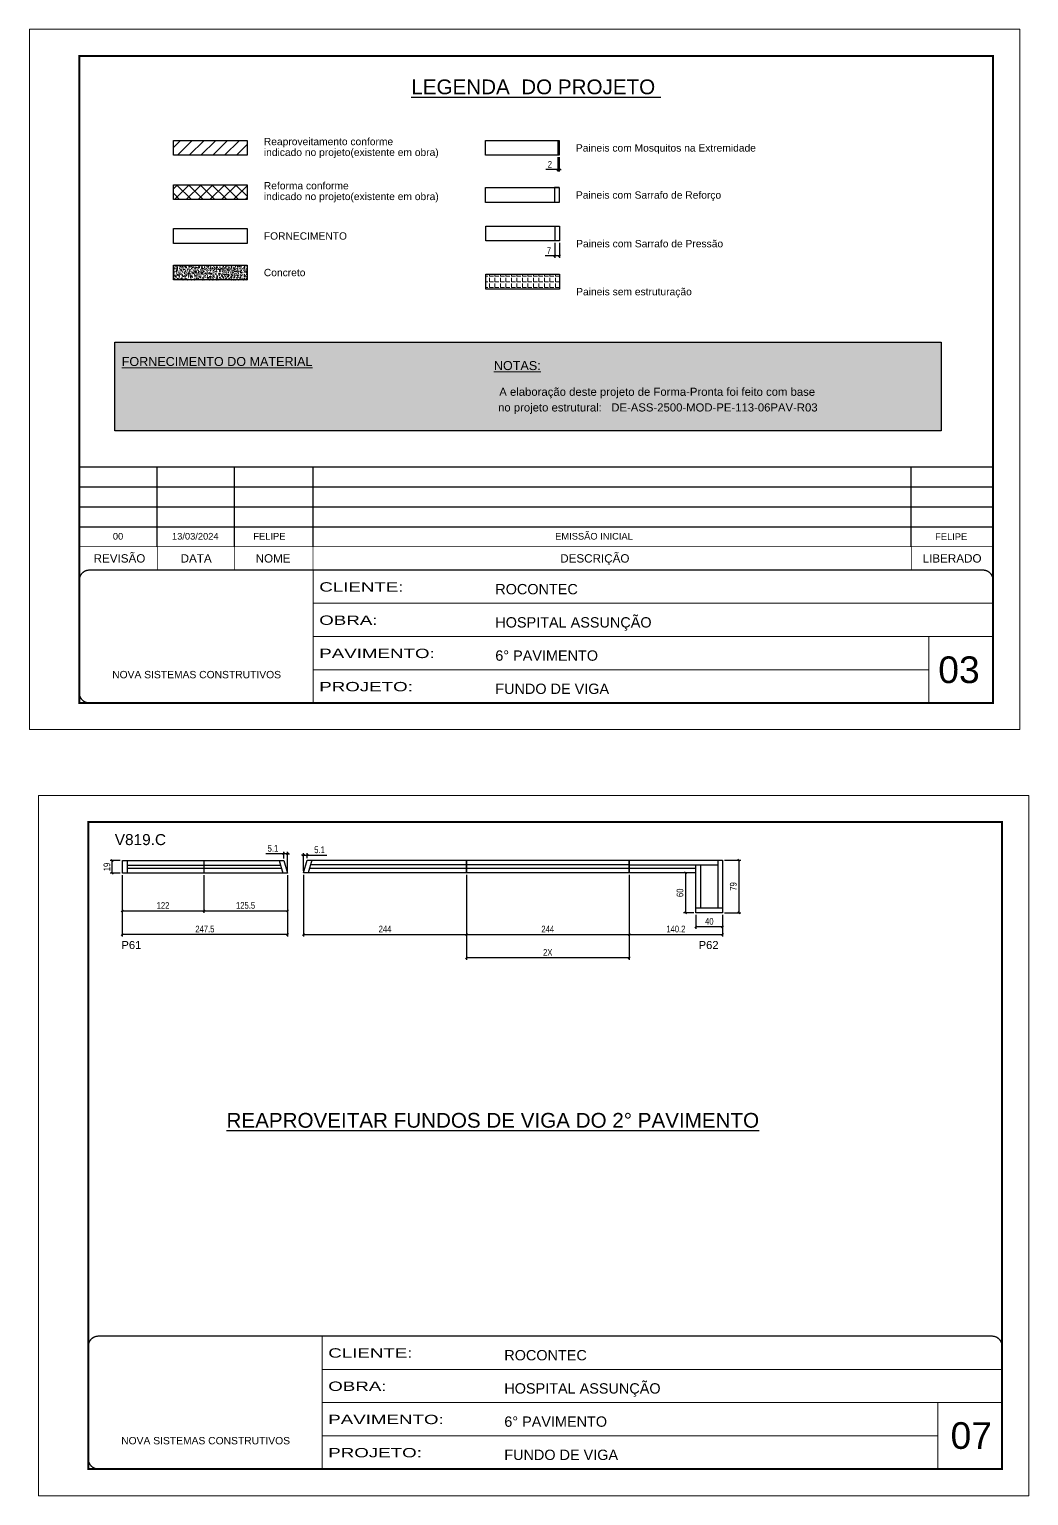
# Model space of a CAD drawing. Header units: millimetres. Extents: x 1494 to 7748, y 388 to 2587.
# Drawn here: x 4664 to 6163, y 388 to 2587 of the extents above; entities that cross this region are included whole.
import ezdxf
from ezdxf.enums import TextEntityAlignment as Align

# ---------------------------------------------------------------- set-up
doc = ezdxf.new("R2010")
doc.units = ezdxf.units.MM
for name, pattern in [('CONTINUO', [0]), ('DASHED', [0.75, 0.5, -0.25]), ('HIDDEN', [0.375, 0.25, -0.125])]:
    doc.linetypes.add(name, pattern=pattern)
for name, color, linetype in [('5', 5, 'Continuous'), ('COTA', 241, 'Continuous'), ('NOMENCLATURA', 7, 'Continuous'), ('Painéis', 200, 'Continuous'), ('SARR_2.2x7', 40, 'Continuous')]:
    doc.layers.add(name, color=color, linetype=linetype)
for name, color, linetype, lineweight in [('CARIMBO', 255, 'Continuous', 9), ('Folhas', 255, 'Continuous', 9), ('Hachura', 251, 'Continuous', 9), ('REAPROVEITAMENTO', 251, 'Continuous', 9), ('SARRAFO DE PRESSAO', 251, 'DASHED', 9)]:
    doc.layers.add(name, color=color, linetype=linetype, lineweight=lineweight)
doc.layers.add('Demarcação 2', color=7, linetype='Continuous', lineweight=9, true_color=0xe0e0e0)
doc.styles.add('ARIAL', font='arial.ttf')
doc.styles.add('COTA TECNICA', font='techl___.ttf', dxfattribs={"height": 10})
doc.styles.add('COTA TECNICA-50', font='techl___.ttf', dxfattribs={"height": 10})
doc.styles.get("Standard").update_dxf_attribs({"font": 'arial.ttf'})
doc.styles.add('Tecnologia', font='')
doc.styles.get('Tecnologia').set_extended_font_data('Forgotten Futurist')
doc.dimstyles.new('COTA PAINEL-50', dxfattribs={"dimtxt": 10, "dimasz": 3, "dimexe": 3, "dimexo": 3, "dimgap": 3, "dimtad": 1, "dimdec": 1, "dimzin": 12, "dimdsep": 46, "dimtxsty": 'COTA TECNICA-50', "dimblk1": 'OBLIQUE', "dimblk2": 'OBLIQUE', "dimsah": 1, "dimcen": 0.9, "dimclrd": 4, "dimclre": 4, "dimclrt": 240, "dimadec": 1, "dimazin": 3, "dimtfac": 1, "dimtdec": 1, "dimtmove": 0, "dimatfit": 3, "dimfxl": 1, "dimtolj": 1, "dimtzin": 12, "dimarcsym": 0})
doc.dimstyles.new('PAINEL', dxfattribs={"dimtxt": 10, "dimasz": 3, "dimexe": 3, "dimexo": 3, "dimgap": 3, "dimtad": 1, "dimdec": 1, "dimzin": 12, "dimdsep": 46, "dimtxsty": 'COTA TECNICA', "dimblk1": 'OBLIQUE', "dimblk2": 'OBLIQUE', "dimsah": 1, "dimcen": 0.9, "dimclrd": 4, "dimclre": 4, "dimclrt": 240, "dimadec": 1, "dimazin": 3, "dimtfac": 1, "dimtdec": 1, "dimtmove": 0, "dimatfit": 3, "dimfxl": 1, "dimtolj": 1, "dimtzin": 12, "dimarcsym": 0})

# ---------------------------------------------------------------- blocks, each defined once
blk = doc.blocks.new('9999999999')
at = {"color": 30, "linetype": 'CONTINUO'}
for p, q in [((98564.6, 34230.2), (98564.6, 34429.4)), ((98564.6, 34379.6), (99584, 34379.6)), ((98564.6, 34329.8), (99488, 34329.8)), ((99584, 34329.8), (99488, 34329.8)), ((99488, 34329.8), (99488, 34230.2)), ((98564.6, 34280), (99488, 34280))]:
    blk.add_line(p, q, dxfattribs=at)
at = {"color": 30, "linetype": 'CONTINUO', "const_width": 2}
blk.add_lwpolyline([(99584, 34230.2), (99584, 34414.4, 0.414214), (99569, 34429.4), (98229, 34429.4, 0.414214), (98214, 34414.4), (98214, 34245.2, 0.414214), (98229, 34230.2), (99584, 34230.2)], format="xyb", dxfattribs=at)
at = {"layer": 'Folhas'}
blk.add_lwpolyline([(98139, 34190.2), (99624, 34190.2), (99624, 35240.2), (98139, 35240.2)], close=True, dxfattribs=at)
at = {"layer": 'Folhas', "color": 30, "const_width": 3}
blk.add_lwpolyline([(98214, 34230.2), (99584, 34230.2), (99584, 35200.2), (98214, 35200.2)], close=True, dxfattribs=at)
at = {"color": 7, "linetype": 'Continuous', "ltscale": 5, "style": 'ARIAL'}
for s, height, p in [('ROCONTEC', 15.48, (98837.7, 34393.1)), ('HOSPITAL ASSUNÇÃO', 15.483, (98837.7, 34343.3)), ('6° PAVIMENTO', 15.483, (98837.7, 34293.5)), ('NOVA SISTEMAS CONSTRUTIVOS', 11.059, (98263.2, 34267.2)), ('FUNDO DE VIGA', 15.483, (98837.7, 34243.7))]:
    blk.add_text(s, height=height, dxfattribs=at).set_placement(p)
at = {"layer": 'Folhas', "color": 7, "style": 'Tecnologia', "width": 1.5}
for s, p in [('CLIENTE:', (98573.7, 34397.2)), ('OBRA:', (98573.7, 34347.3)), ('PAVIMENTO:', (98573.7, 34297.5)), ('PROJETO:', (98573.7, 34247.7))]:
    blk.add_text(s, height=14, dxfattribs=at).set_placement(p)
blk = doc.blocks.new('_Oblique')
at = {"color": 0, "linetype": 'ByBlock', "lineweight": -2}
blk.add_line((-0.5, -0.5), (0.5, 0.5), dxfattribs=at)
blk = doc.blocks.new('*D68')
at = {"layer": 'COTA', "color": 4, "lineweight": -2, "transparency": 16777216}
for p, q in [((5456.9, 2376.5), (5438.8, 2376.5)), ((5456.9, 2394.9), (5456.9, 2373.5)), ((5458.9, 2376.5), (5456.9, 2376.5)), ((5458.9, 2394.9), (5458.9, 2373.5)), ((5458.9, 2376.5), (5461.9, 2376.5))]:
    blk.add_line(p, q, dxfattribs=at)
at = {"layer": 'Defpoints', "color": 0, "transparency": 16777216}
for p in [(5456.9, 2397.9), (5458.9, 2397.9), (5456.9, 2376.5)]:
    blk.add_point(p, dxfattribs=at)
at = {"layer": 'COTA', "color": 4, "lineweight": -2, "transparency": 16777216, "xscale": 3, "yscale": 3, "zscale": 3}
blk.add_blockref('_Oblique', (5456.9, 2376.5), dxfattribs=at)
at = {"layer": 'COTA', "color": 4, "lineweight": -2, "transparency": 16777216, "xscale": 3, "yscale": 3, "zscale": 3, "rotation": 180}
blk.add_blockref('_Oblique', (5458.9, 2376.5), dxfattribs=at)
at = {"layer": 'COTA', "color": 240, "transparency": 16777216, "insert": (5444.8, 2384.5), "char_height": 10, "attachment_point": 5, "style": 'COTA TECNICA'}
blk.add_mtext('\\A1;2', dxfattribs=at)
blk = doc.blocks.new('*D69')
at = {"layer": 'COTA', "color": 4, "lineweight": -2, "transparency": 16777216}
for p, q in [((5452.2, 2266.5), (5452.2, 2244)), ((5459.2, 2266.5), (5459.2, 2244)), ((5452.2, 2247), (5437.5, 2247)), ((5459.2, 2247), (5452.2, 2247))]:
    blk.add_line(p, q, dxfattribs=at)
at = {"layer": 'Defpoints', "color": 0, "transparency": 16777216}
for p in [(5452.2, 2269.5), (5459.2, 2269.5), (5452.2, 2247)]:
    blk.add_point(p, dxfattribs=at)
at = {"layer": 'COTA', "color": 4, "lineweight": -2, "transparency": 16777216, "xscale": 3, "yscale": 3, "zscale": 3, "rotation": 180}
blk.add_blockref('_Oblique', (5452.2, 2247), dxfattribs=at)
at = {"layer": 'COTA', "color": 4, "lineweight": -2, "transparency": 16777216, "xscale": 3, "yscale": 3, "zscale": 3}
blk.add_blockref('_Oblique', (5459.2, 2247), dxfattribs=at)
at = {"layer": 'COTA', "color": 240, "transparency": 16777216, "insert": (5443.4, 2255), "char_height": 10, "attachment_point": 5, "style": 'COTA TECNICA'}
blk.add_mtext('\\A1;7', dxfattribs=at)
blk = doc.blocks.new('*D86')
at = {"layer": 'COTA', "color": 4, "linetype": 'ByBlock', "lineweight": -2, "transparency": 16777216}
for p, q in [((4803.7, 1318.4), (4803.7, 1226.7)), ((5051.2, 1318.4), (5051.2, 1226.7)), ((5051.2, 1229.7), (4803.7, 1229.7))]:
    blk.add_line(p, q, dxfattribs=at)
at = {"layer": 'Defpoints', "color": 0, "linetype": 'ByBlock', "transparency": 16777216}
for p in [(4803.7, 1321.4), (5051.2, 1321.4), (4803.7, 1229.7)]:
    blk.add_point(p, dxfattribs=at)
at = {"layer": 'COTA', "color": 4, "linetype": 'ByBlock', "lineweight": -2, "transparency": 16777216, "xscale": 3, "yscale": 3, "zscale": 3}
for p, rotation in [((4803.7, 1229.7), 180.0000000073876), ((5051.2, 1229.7), 7.387610523323929e-09)]:
    blk.add_blockref('_Oblique', p, dxfattribs=dict(at, rotation=rotation))
at = {"layer": 'COTA', "color": 240, "linetype": 'ByBlock', "transparency": 16777216, "insert": (4927.5, 1237.8), "char_height": 10, "attachment_point": 5, "rotation": 0, "style": 'COTA TECNICA-50'}
blk.add_mtext('\\A1;247.5', dxfattribs=at)
blk = doc.blocks.new('*D87')
at = {"layer": 'COTA', "color": 4, "linetype": 'ByBlock', "lineweight": -2, "transparency": 16777216}
for p, q in [((4803.7, 1318.4), (4803.7, 1262.1)), ((4925.7, 1318.4), (4925.7, 1262.1)), ((4803.7, 1265.1), (4925.7, 1265.1))]:
    blk.add_line(p, q, dxfattribs=at)
at = {"layer": 'Defpoints', "color": 0, "linetype": 'ByBlock', "transparency": 16777216}
for p in [(4803.7, 1321.4), (4925.7, 1321.4), (4925.7, 1265.1)]:
    blk.add_point(p, dxfattribs=at)
at = {"layer": 'COTA', "color": 4, "linetype": 'ByBlock', "lineweight": -2, "transparency": 16777216, "xscale": 3, "yscale": 3, "zscale": 3, "rotation": 180}
blk.add_blockref('_Oblique', (4803.7, 1265.1), dxfattribs=at)
at = {"layer": 'COTA', "color": 4, "linetype": 'ByBlock', "lineweight": -2, "transparency": 16777216, "xscale": 3, "yscale": 3, "zscale": 3}
blk.add_blockref('_Oblique', (4925.7, 1265.1), dxfattribs=at)
at = {"layer": 'COTA', "color": 240, "linetype": 'ByBlock', "transparency": 16777216, "insert": (4864.7, 1273.2), "char_height": 10, "attachment_point": 5, "style": 'COTA TECNICA-50'}
blk.add_mtext('\\A1;122', dxfattribs=at)
blk = doc.blocks.new('*D62')
at = {"layer": 'COTA', "color": 4, "linetype": 'ByBlock', "lineweight": -2, "transparency": 16777216}
for p, q in [((4925.7, 1318.4), (4925.7, 1262.1)), ((5051.2, 1318.4), (5051.2, 1262.1)), ((4925.7, 1265.1), (5051.2, 1265.1))]:
    blk.add_line(p, q, dxfattribs=at)
at = {"layer": 'Defpoints', "color": 0, "linetype": 'ByBlock', "transparency": 16777216}
for p in [(4925.7, 1321.4), (5051.2, 1321.4), (5051.2, 1265.1)]:
    blk.add_point(p, dxfattribs=at)
at = {"layer": 'COTA', "color": 4, "linetype": 'ByBlock', "lineweight": -2, "transparency": 16777216, "xscale": 3, "yscale": 3, "zscale": 3, "rotation": 180}
blk.add_blockref('_Oblique', (4925.7, 1265.1), dxfattribs=at)
at = {"layer": 'COTA', "color": 4, "linetype": 'ByBlock', "lineweight": -2, "transparency": 16777216, "xscale": 3, "yscale": 3, "zscale": 3}
blk.add_blockref('_Oblique', (5051.2, 1265.1), dxfattribs=at)
at = {"layer": 'COTA', "color": 240, "linetype": 'ByBlock', "transparency": 16777216, "insert": (4988.5, 1273.2), "char_height": 10, "attachment_point": 5, "style": 'COTA TECNICA-50'}
blk.add_mtext('\\A1;125.5', dxfattribs=at)
blk = doc.blocks.new('*D88')
at = {"layer": 'COTA', "color": 4, "linetype": 'ByBlock', "lineweight": -2, "transparency": 16777216}
for p, q in [((5046.1, 1350.6), (5018.9, 1350.6)), ((5046.1, 1343.4), (5046.1, 1353.6)), ((5051.2, 1350.6), (5046.1, 1350.6)), ((5051.2, 1324.4), (5051.2, 1353.6)), ((5051.2, 1350.6), (5054.2, 1350.6))]:
    blk.add_line(p, q, dxfattribs=at)
at = {"layer": 'Defpoints', "color": 0, "linetype": 'ByBlock', "transparency": 16777216}
for p in [(5046.1, 1350.6), (5046.1, 1340.4), (5051.2, 1321.4)]:
    blk.add_point(p, dxfattribs=at)
at = {"layer": 'COTA', "color": 4, "linetype": 'ByBlock', "lineweight": -2, "transparency": 16777216, "xscale": 3, "yscale": 3, "zscale": 3}
blk.add_blockref('_Oblique', (5046.1, 1350.6), dxfattribs=at)
at = {"layer": 'COTA', "color": 4, "linetype": 'ByBlock', "lineweight": -2, "transparency": 16777216, "xscale": 3, "yscale": 3, "zscale": 3, "rotation": 180}
blk.add_blockref('_Oblique', (5051.2, 1350.6), dxfattribs=at)
at = {"layer": 'COTA', "color": 240, "linetype": 'ByBlock', "transparency": 16777216, "insert": (5029.5, 1358.7), "char_height": 10, "attachment_point": 5, "style": 'COTA TECNICA-50'}
blk.add_mtext('\\A1;5.1', dxfattribs=at)
blk = doc.blocks.new('*D89')
at = {"layer": 'COTA', "color": 4, "linetype": 'ByBlock', "lineweight": -2, "transparency": 16777216}
for p, q in [((5075.6, 1319.2), (5075.6, 1226.7)), ((5319.6, 1319.2), (5319.6, 1226.7)), ((5075.6, 1229.7), (5319.6, 1229.7))]:
    blk.add_line(p, q, dxfattribs=at)
at = {"layer": 'Defpoints', "color": 0, "linetype": 'ByBlock', "transparency": 16777216}
for p in [(5075.6, 1322.2), (5319.6, 1322.2), (5319.6, 1229.7)]:
    blk.add_point(p, dxfattribs=at)
at = {"layer": 'COTA', "color": 4, "linetype": 'ByBlock', "lineweight": -2, "transparency": 16777216, "xscale": 3, "yscale": 3, "zscale": 3, "rotation": 180}
blk.add_blockref('_Oblique', (5075.6, 1229.7), dxfattribs=at)
at = {"layer": 'COTA', "color": 4, "linetype": 'ByBlock', "lineweight": -2, "transparency": 16777216, "xscale": 3, "yscale": 3, "zscale": 3}
blk.add_blockref('_Oblique', (5319.6, 1229.7), dxfattribs=at)
at = {"layer": 'COTA', "color": 240, "linetype": 'ByBlock', "transparency": 16777216, "insert": (5197.6, 1237.8), "char_height": 10, "attachment_point": 5, "style": 'COTA TECNICA-50'}
blk.add_mtext('\\A1;244', dxfattribs=at)
blk = doc.blocks.new('*D63')
at = {"layer": 'COTA', "color": 4, "linetype": 'ByBlock', "lineweight": -2, "transparency": 16777216}
for p, q in [((5319.6, 1319.2), (5319.6, 1226.7)), ((5563.6, 1319.2), (5563.6, 1226.7)), ((5319.6, 1229.7), (5563.6, 1229.7))]:
    blk.add_line(p, q, dxfattribs=at)
at = {"layer": 'Defpoints', "color": 0, "linetype": 'ByBlock', "transparency": 16777216}
for p in [(5319.6, 1322.2), (5563.6, 1322.2), (5563.6, 1229.7)]:
    blk.add_point(p, dxfattribs=at)
at = {"layer": 'COTA', "color": 4, "linetype": 'ByBlock', "lineweight": -2, "transparency": 16777216, "xscale": 3, "yscale": 3, "zscale": 3, "rotation": 180}
blk.add_blockref('_Oblique', (5319.6, 1229.7), dxfattribs=at)
at = {"layer": 'COTA', "color": 4, "linetype": 'ByBlock', "lineweight": -2, "transparency": 16777216, "xscale": 3, "yscale": 3, "zscale": 3}
blk.add_blockref('_Oblique', (5563.6, 1229.7), dxfattribs=at)
at = {"layer": 'COTA', "color": 240, "linetype": 'ByBlock', "transparency": 16777216, "insert": (5441.6, 1237.8), "char_height": 10, "attachment_point": 5, "style": 'COTA TECNICA-50'}
blk.add_mtext('\\A1;244', dxfattribs=at)
blk = doc.blocks.new('*D64')
at = {"layer": 'COTA', "color": 4, "linetype": 'ByBlock', "lineweight": -2, "transparency": 16777216}
for p, q in [((5319.6, 1319.2), (5319.6, 1191.8)), ((5563.6, 1319.2), (5563.6, 1191.8)), ((5563.6, 1194.8), (5319.6, 1194.8))]:
    blk.add_line(p, q, dxfattribs=at)
at = {"layer": 'Defpoints', "color": 0, "linetype": 'ByBlock', "transparency": 16777216}
for p in [(5319.6, 1322.2), (5563.6, 1322.2), (5319.6, 1194.8)]:
    blk.add_point(p, dxfattribs=at)
at = {"layer": 'COTA', "color": 4, "linetype": 'ByBlock', "lineweight": -2, "transparency": 16777216, "xscale": 3, "yscale": 3, "zscale": 3, "rotation": 180}
blk.add_blockref('_Oblique', (5319.6, 1194.8), dxfattribs=at)
at = {"layer": 'COTA', "color": 4, "linetype": 'ByBlock', "lineweight": -2, "transparency": 16777216, "xscale": 3, "yscale": 3, "zscale": 3}
blk.add_blockref('_Oblique', (5563.6, 1194.8), dxfattribs=at)
at = {"layer": 'COTA', "color": 240, "linetype": 'ByBlock', "transparency": 16777216, "insert": (5441.6, 1202.8), "char_height": 10, "attachment_point": 5, "style": 'COTA TECNICA-50'}
blk.add_mtext('\\A1;2X', dxfattribs=at)
blk = doc.blocks.new('*D90')
at = {"layer": 'COTA', "color": 4, "linetype": 'ByBlock', "lineweight": -2, "transparency": 16777216}
for p, q in [((5075.6, 1348.5), (5072.6, 1348.5)), ((5075.6, 1325.2), (5075.6, 1351.5)), ((5075.6, 1348.5), (5080.7, 1348.5)), ((5080.7, 1344.2), (5080.7, 1351.5)), ((5080.7, 1348.5), (5110.1, 1348.5))]:
    blk.add_line(p, q, dxfattribs=at)
at = {"layer": 'Defpoints', "color": 0, "linetype": 'ByBlock', "transparency": 16777216}
for p in [(5075.6, 1348.5), (5080.7, 1341.2), (5075.6, 1322.2)]:
    blk.add_point(p, dxfattribs=at)
at = {"layer": 'COTA', "color": 4, "linetype": 'ByBlock', "lineweight": -2, "transparency": 16777216, "xscale": 3, "yscale": 3, "zscale": 3}
blk.add_blockref('_Oblique', (5075.6, 1348.5), dxfattribs=at)
at = {"layer": 'COTA', "color": 4, "linetype": 'ByBlock', "lineweight": -2, "transparency": 16777216, "xscale": 3, "yscale": 3, "zscale": 3, "rotation": 180}
blk.add_blockref('_Oblique', (5080.7, 1348.5), dxfattribs=at)
at = {"layer": 'COTA', "color": 240, "linetype": 'ByBlock', "transparency": 16777216, "insert": (5099.4, 1356.6), "char_height": 10, "attachment_point": 5, "style": 'COTA TECNICA-50'}
blk.add_mtext('\\A1;5.1', dxfattribs=at)
blk = doc.blocks.new('*D91')
at = {"layer": 'COTA', "color": 4, "linetype": 'ByBlock', "lineweight": -2, "transparency": 16777216}
for p, q in [((5563.6, 1319.2), (5563.6, 1226.7)), ((5703.8, 1259.2), (5703.8, 1226.7)), ((5563.6, 1229.7), (5703.8, 1229.7))]:
    blk.add_line(p, q, dxfattribs=at)
at = {"layer": 'Defpoints', "color": 0, "linetype": 'ByBlock', "transparency": 16777216}
for p in [(5563.6, 1322.2), (5703.8, 1262.2), (5703.8, 1229.7)]:
    blk.add_point(p, dxfattribs=at)
at = {"layer": 'COTA', "color": 4, "linetype": 'ByBlock', "lineweight": -2, "transparency": 16777216, "xscale": 3, "yscale": 3, "zscale": 3, "rotation": 180}
blk.add_blockref('_Oblique', (5563.6, 1229.7), dxfattribs=at)
at = {"layer": 'COTA', "color": 4, "linetype": 'ByBlock', "lineweight": -2, "transparency": 16777216, "xscale": 3, "yscale": 3, "zscale": 3}
blk.add_blockref('_Oblique', (5703.8, 1229.7), dxfattribs=at)
at = {"layer": 'COTA', "color": 240, "linetype": 'ByBlock', "transparency": 16777216, "insert": (5633.7, 1237.8), "char_height": 10, "attachment_point": 5, "style": 'COTA TECNICA-50'}
blk.add_mtext('\\A1;140.2', dxfattribs=at)
blk = doc.blocks.new('*D92')
at = {"layer": 'COTA', "color": 4, "linetype": 'ByBlock', "lineweight": -2, "transparency": 16777216}
for p, q in [((5660.8, 1322.2), (5645, 1322.2)), ((5648, 1322.2), (5648, 1262.2)), ((5660.8, 1262.2), (5645, 1262.2))]:
    blk.add_line(p, q, dxfattribs=at)
at = {"layer": 'Defpoints', "color": 0, "linetype": 'ByBlock', "transparency": 16777216}
for p in [(5663.8, 1322.2), (5648, 1262.2), (5663.8, 1262.2)]:
    blk.add_point(p, dxfattribs=at)
at = {"layer": 'COTA', "color": 4, "linetype": 'ByBlock', "lineweight": -2, "transparency": 16777216, "xscale": 3, "yscale": 3, "zscale": 3}
for p, rotation in [((5648, 1322.2), 90), ((5648, 1262.2), 270)]:
    blk.add_blockref('_Oblique', p, dxfattribs=dict(at, rotation=rotation))
at = {"layer": 'COTA', "color": 240, "linetype": 'ByBlock', "transparency": 16777216, "insert": (5639.9, 1292.2), "char_height": 10, "attachment_point": 5, "rotation": 90, "style": 'COTA TECNICA-50'}
blk.add_mtext('\\A1;60', dxfattribs=at)
blk = doc.blocks.new('*D93')
at = {"layer": 'COTA', "color": 4, "linetype": 'ByBlock', "lineweight": -2, "transparency": 16777216}
for p, q in [((5706.8, 1341.2), (5730.9, 1341.2)), ((5727.9, 1341.2), (5727.9, 1262.2)), ((5706.8, 1262.2), (5730.9, 1262.2))]:
    blk.add_line(p, q, dxfattribs=at)
at = {"layer": 'Defpoints', "color": 0, "linetype": 'ByBlock', "transparency": 16777216}
for p in [(5703.8, 1341.2), (5703.8, 1262.2), (5727.9, 1262.2)]:
    blk.add_point(p, dxfattribs=at)
at = {"layer": 'COTA', "color": 4, "linetype": 'ByBlock', "lineweight": -2, "transparency": 16777216, "xscale": 3, "yscale": 3, "zscale": 3}
for p, rotation in [((5727.9, 1341.2), 90), ((5727.9, 1262.2), 270)]:
    blk.add_blockref('_Oblique', p, dxfattribs=dict(at, rotation=rotation))
at = {"layer": 'COTA', "color": 240, "linetype": 'ByBlock', "transparency": 16777216, "insert": (5719.8, 1301.7), "char_height": 10, "attachment_point": 5, "rotation": 90, "style": 'COTA TECNICA-50'}
blk.add_mtext('\\A1;79', dxfattribs=at)
blk = doc.blocks.new('*D94')
at = {"layer": 'COTA', "color": 4, "linetype": 'ByBlock', "lineweight": -2, "transparency": 16777216}
for p, q in [((5663.8, 1259.2), (5663.8, 1238.1)), ((5703.8, 1259.2), (5703.8, 1238.1)), ((5703.8, 1241.1), (5663.8, 1241.1))]:
    blk.add_line(p, q, dxfattribs=at)
at = {"layer": 'Defpoints', "color": 0, "linetype": 'ByBlock', "transparency": 16777216}
for p in [(5663.8, 1262.2), (5703.8, 1262.2), (5663.8, 1241.1)]:
    blk.add_point(p, dxfattribs=at)
at = {"layer": 'COTA', "color": 4, "linetype": 'ByBlock', "lineweight": -2, "transparency": 16777216, "xscale": 3, "yscale": 3, "zscale": 3, "rotation": 180}
blk.add_blockref('_Oblique', (5663.8, 1241.1), dxfattribs=at)
at = {"layer": 'COTA', "color": 4, "linetype": 'ByBlock', "lineweight": -2, "transparency": 16777216, "xscale": 3, "yscale": 3, "zscale": 3}
blk.add_blockref('_Oblique', (5703.8, 1241.1), dxfattribs=at)
at = {"layer": 'COTA', "color": 240, "linetype": 'ByBlock', "transparency": 16777216, "insert": (5683.8, 1249.3), "char_height": 10, "attachment_point": 5, "style": 'COTA TECNICA-50'}
blk.add_mtext('\\A1;40', dxfattribs=at)
blk = doc.blocks.new('*D95')
at = {"layer": 'COTA', "color": 4, "linetype": 'ByBlock', "lineweight": -2, "transparency": 16777216}
for p, q in [((4800.7, 1340.4), (4785.7, 1340.4)), ((4800.7, 1321.4), (4785.7, 1321.4)), ((4788.7, 1321.4), (4788.7, 1340.4))]:
    blk.add_line(p, q, dxfattribs=at)
at = {"layer": 'Defpoints', "color": 0, "linetype": 'ByBlock', "transparency": 16777216}
for p in [(4788.7, 1340.4), (4803.7, 1340.4), (4803.7, 1321.4)]:
    blk.add_point(p, dxfattribs=at)
at = {"layer": 'COTA', "color": 4, "linetype": 'ByBlock', "lineweight": -2, "transparency": 16777216, "xscale": 3, "yscale": 3, "zscale": 3}
for p, rotation in [((4788.7, 1340.4), 90), ((4788.7, 1321.4), 270)]:
    blk.add_blockref('_Oblique', p, dxfattribs=dict(at, rotation=rotation))
at = {"layer": 'COTA', "color": 240, "linetype": 'ByBlock', "transparency": 16777216, "insert": (4780.6, 1330.9), "char_height": 10, "attachment_point": 5, "rotation": 90, "style": 'COTA TECNICA-50'}
blk.add_mtext('\\A1;19', dxfattribs=at)

msp = doc.modelspace()

# ---------------------------------------------------------------- hatches: boundary and pattern name
at = {"layer": 'COTA', "linetype": 'Continuous', "ltscale": 200}
h = msp.add_hatch(dxfattribs=at)
h.set_pattern_fill('AR-CONC', color=256, scale=0.9)
h.set_pattern_definition([(50, (-98942.409, -32623.2865), (6.45534164, -0.56476921), [0.675, -7.425]), (355, (-98942.409, -32623.2865), (-1.248762, 6.7697292), [0.54, -5.94]), (100.4514445, (-98941.871, -32623.3336), (5.20657962, 6.20495992), [0.57366173, -6.310279]), (46.1842, (-98942.409, -32621.4865), (9.605172, -1.4896735), [1.0125, -11.1375]), (96.6356355, (-98941.608, -32621.611), (8.4119575, 8.7670674), [0.8604931, -9.4654238]), (351.184164, (-98942.409, -32621.487), (8.4119575, 8.7670674), [0.81, -8.91]), (21, (-98941.509, -32621.9365), (5.37216347, -3.62357002), [0.675, -7.425]), (326, (-98941.509, -32621.9365), (2.189838, 6.5263504), [0.54, -5.94]), (71.451445, (-98941.061, -32622.2385), (7.5620014, 2.90278038), [0.5736617, -6.310279]), (37.5, (-98942.4088, -32623.2865), (0.1094387, 2.996044684), [0, -5.868, 0, -6.03, 0, -5.9625]), (7.5, (-98942.4088, -32623.2865), (2.36762584, 3.54970541), [0, -3.438, 0, -5.733, 0, -2.2725]), (327.5, (-98944.4158, -32623.2865), (4.804401926, -0.202993846), [0, -2.25, 0, -7.02, 0, -9.315]), (317.5, (-98945.316, -32623.2865), (5.24867552, 0.90094484), [0, -2.925, 0, -4.662, 0, -6.615])])
h.paths.add_polyline_path([(4990.91, 2211.04), (4990.91, 2233.3), (4880.34, 2233.3), (4880.34, 2211.04)])
at = {"layer": 'Demarcação 2'}
h = msp.add_hatch(color=8, dxfattribs=at)
h.set_gradient(color1=(112, 112, 112), one_color=1, tint=1, name='SPHERICAL')
h.paths.add_polyline_path([(4792.41, 2117.9), (6031.35, 2117.9), (6031.35, 1984.89), (4792.41, 1984.89)])
at = {"layer": 'Hachura'}
h = msp.add_hatch(dxfattribs=at)
h.set_pattern_fill('ANGLE', color=256, scale=30)
h.set_pattern_definition([(0, (-98942.409, -32623.2865), (0, 8.25), [6, -2.25]), (90, (-98942.409, -32623.2865), (-8.25, 5e-16), [6, -2.25])])
h.paths.add_polyline_path([(5459.24, 2219.68), (5348.67, 2219.68), (5348.67, 2197.43), (5459.24, 2197.43)])
at = {"layer": 'REAPROVEITAMENTO'}
h = msp.add_hatch(dxfattribs=at)
h.set_pattern_fill('ANSI31', color=256, scale=100, style=0)
h.set_pattern_definition([(45, (5930.616, 5598.926), (-8.838835, 8.838835), [])])
h.paths.add_polyline_path([(4880.34, 2420.14), (4880.34, 2397.89), (4990.91, 2397.89), (4990.91, 2420.14)])
h = msp.add_hatch(dxfattribs=at)
h.set_pattern_fill('ANSI37', color=256, scale=100, style=0)
h.set_pattern_definition([(45, (-94975.4, -32418.81), (-8.8388348, 8.8388348), []), (135, (-94975.4, -32418.81), (-8.8388348, -8.8388348), [])])
h.paths.add_polyline_path([(4880.34, 2353.9), (4880.34, 2331.65), (4990.91, 2331.65), (4990.91, 2353.9)])

# ---------------------------------------------------------------- linework, layer by layer
at = {"color": 30}
for p, q in [((4739.24, 1931.06), (6109.24, 1931.06)), ((4856, 1811.06), (4856, 1931.06)), ((4971.66, 1811.06), (4971.66, 1931.06)), ((5089.82, 1811.06), (5089.82, 1931.06)), ((5986.58, 1811.06), (5986.58, 1931.06)), ((4739.24, 1901.06), (6109.24, 1901.06)), ((4739.24, 1871.06), (6109.24, 1871.06)), ((4739.24, 1841.06), (6109.24, 1841.06))]:
    msp.add_line(p, q, dxfattribs=at)
msp.add_lwpolyline([(4792.41, 2117.9), (6031.35, 2117.9), (6031.35, 1984.89), (4792.41, 1984.89)], close=True, dxfattribs=at)
at = {"color": 30, "const_width": 1}
for points in [[(4739.24, 1811.06), (6109.24, 1811.06)], [(4856, 1811.06), (4856, 1776.06)], [(4971.66, 1811.06), (4971.66, 1776.06)], [(5089.82, 1811.06), (5089.82, 1776.06)], [(5986.58, 1811.06), (5986.58, 1776.06)]]:
    msp.add_lwpolyline(points, dxfattribs=at)
at = {"layer": 'COTA', "linetype": 'Continuous', "ltscale": 200}
msp.add_lwpolyline([(4880.34, 2233.3), (4990.91, 2233.3), (4990.91, 2211.04), (4880.34, 2211.04)], close=True, dxfattribs=at)
at = {"layer": 'Painéis', "linetype": 'Continuous'}
msp.add_line((5456.88, 2420.14), (5456.88, 2397.89), dxfattribs=at)
at = {"layer": 'Painéis', "linetype": 'ByBlock'}
msp.add_line((4925.74, 1340.45), (4925.74, 1321.45), dxfattribs=at)
at = {"layer": 'Painéis', "linetype": 'Continuous'}
for points in [[(4880.34, 2420.14), (4990.91, 2420.14), (4990.91, 2397.89), (4880.34, 2397.89)], [(5348.31, 2420.14), (5458.88, 2420.14), (5458.88, 2397.89), (5348.31, 2397.89)], [(4880.34, 2353.9), (4990.91, 2353.9), (4990.91, 2331.65), (4880.34, 2331.65)], [(5348.31, 2349.54), (5458.88, 2349.54), (5458.88, 2327.29), (5348.31, 2327.29)], [(4880.34, 2288.1), (4990.91, 2288.1), (4990.91, 2265.85), (4880.34, 2265.85)], [(5348.67, 2291.71), (5459.24, 2291.71), (5459.24, 2269.46), (5348.67, 2269.46)], [(5348.67, 2219.68), (5459.24, 2219.68), (5459.24, 2197.43), (5348.67, 2197.43)], [(5080.68, 1341.2), (5319.58, 1341.2), (5319.58, 1322.2), (5075.58, 1322.2)], [(5319.58, 1341.2), (5563.58, 1341.2), (5563.58, 1322.2), (5319.58, 1322.2)], [(4803.74, 1340.45), (5046.11, 1340.45), (5051.24, 1321.45), (4803.74, 1321.45)]]:
    msp.add_lwpolyline(points, close=True, dxfattribs=at)
at = {"layer": 'Painéis', "linetype": 'ByBlock'}
msp.add_lwpolyline([(5563.58, 1341.2), (5703.83, 1341.2), (5703.83, 1262.2), (5663.83, 1262.2), (5663.83, 1322.2), (5563.58, 1322.2), (5563.58, 1341.2)], dxfattribs=at)
at = {"layer": 'SARR_2.2x7', "linetype": 'Continuous'}
for p, q in [((5458.88, 2349.54), (5451.88, 2349.54)), ((5458.88, 2327.29), (5451.88, 2327.29)), ((5087.68, 1341.2), (5082.58, 1322.2)), ((5696.85, 1341.2), (5696.85, 1269.2)), ((4810.74, 1340.45), (4810.74, 1321.45)), ((4810.74, 1333.45), (5041, 1333.45)), ((5042.35, 1328.45), (4810.74, 1328.45)), ((5039.11, 1340.45), (5044.24, 1321.45)), ((5084.46, 1329.2), (5319.58, 1329.2)), ((5319.58, 1334.2), (5085.8, 1334.2)), ((5563.58, 1334.2), (5319.58, 1334.2)), ((5319.58, 1329.2), (5563.58, 1329.2)), ((5563.58, 1334.2), (5696.85, 1334.2)), ((5563.58, 1329.2), (5663.83, 1329.2)), ((5663.83, 1322.2), (5663.83, 1334.2)), ((5670.8, 1334.2), (5670.8, 1269.2)), ((5703.83, 1269.2), (5663.83, 1269.2))]:
    msp.add_line(p, q, dxfattribs=at)
at = {"layer": 'SARR_2.2x7'}
for p, q in [((5451.88, 2349.54), (5451.88, 2327.29)), ((5458.88, 2349.54), (5458.88, 2327.29))]:
    msp.add_line(p, q, dxfattribs=at)
at = {"layer": 'SARR_2.2x7', "linetype": 'HIDDEN'}
msp.add_line((5452.24, 2291.71), (5452.24, 2269.46), dxfattribs=at)

# ---------------------------------------------------------------- block references
at = {"layer": 'SARRAFO DE PRESSAO', "color": 6, "linetype": 'ByBlock'}
for p in [(-93474.74, -32653.39), (-93461.24, -33801.96)]:
    msp.add_blockref('9999999999', p, dxfattribs=at)

# ---------------------------------------------------------------- texts
at = {"color": 0, "linetype": 'Continuous', "ltscale": 5, "style": 'ARIAL'}
for s, p in [('%%ULEGENDA  DO PROJETO ', (5424.15, 2489.49)), ('%%UREAPROVEITAR FUNDOS DE VIGA DO 2° PAVIMENTO', (5359.21, 939.98))]:
    msp.add_text(s, height=22.1184, dxfattribs=at).set_placement(p, align=Align.CENTER)
at = {"style": 'ARIAL'}
for s, p in [('REVISÃO', (4799.42, 1793.56)), ('DESCRIÇÃO', (5512.21, 1793.56)), ('DATA', (4914.4, 1793.56)), ('NOME', (5029.76, 1793.56)), ('LIBERADO', (6047.88, 1793.56))]:
    msp.add_text(s, height=12.5, dxfattribs=at).set_placement(p, align=Align.MIDDLE_CENTER)
at = {"layer": '5', "linetype": 'Continuous'}
for s, p in [('P61', (4802.33, 1207.85)), ('P62', (5667.91, 1207.85))]:
    msp.add_text(s, height=12, rotation=359.99996, dxfattribs=at).set_placement(p)
at = {"layer": 'CARIMBO', "style": 'ARIAL'}
for s, p in [('Reaproveitamento conforme ', (5015.91, 2418.59)), ('indicado no projeto(existente em obra)', (5015.91, 2402.5)), ('Paineis com Mosquitos na Extremidade', (5483.88, 2409.01)), ('Reforma conforme ', (5015.91, 2352.35)), ('indicado no projeto(existente em obra)', (5015.91, 2336.27)), ('Paineis com Sarrafo de Reforço', (5483.88, 2338.41)), ('FORNECIMENTO', (5015.91, 2276.97)), ('Paineis com Sarrafo de Pressão', (5484.24, 2265.52)), ('Concreto', (5015.91, 2222.17)), ('Paineis sem estruturação', (5484.24, 2193.49))]:
    msp.add_text(s, height=11, dxfattribs=at).set_placement(p, align=Align.MIDDLE_LEFT)
at = {"layer": 'CARIMBO', "color": 5, "style": 'ARIAL'}
for s, height, p in [('%%UFORNECIMENTO DO MATERIAL', 13.5, (4802.76, 2082.03)), ('%%UNOTAS:', 13.5, (5360.84, 2075.91)), ('  A elaboração deste projeto de Forma-Pronta foi feito com base', 12.15, (5359.48, 2037.3)), ('  no projeto estrutural:', 12.15, (5357.66, 2013.82))]:
    msp.add_text(s, height=height, dxfattribs=at).set_placement(p)
at = {"layer": 'CARIMBO', "color": 1, "style": 'ARIAL'}
msp.add_text('DE-ASS-2500-MOD-PE-113-06PAV-R03', height=12.15, dxfattribs=at).set_placement((5536.88, 2013.82))
at = {"layer": 'CARIMBO', "style": 'ARIAL'}
for s, height, p in [('00', 10, (4789.51, 1821.74)), ('13/03/2024', 10, (4878.15, 1821.74)), ('FELIPE', 10, (5000.19, 1821.74)), ('EMISSÃO INICIAL', 10, (5452.74, 1821.74)), ('07', 40, (6045.6, 458.39))]:
    msp.add_text(s, height=height, dxfattribs=at).set_placement(p)
at = {"layer": 'CARIMBO', "color": 7, "style": 'ARIAL'}
msp.add_text('03', height=40, dxfattribs=at).set_placement((6027.15, 1606.62))
at = {"layer": 'CARIMBO', "style": 'ARIAL'}
msp.add_attdef('FELIPE', text='', height=10, dxfattribs=at).set_placement((6046.59, 1826.06), align=Align.MIDDLE_CENTER)
at = {"layer": 'NOMENCLATURA', "linetype": 'Continuous'}
msp.add_text('V819.C', height=16.5, dxfattribs=at).set_placement((4792.38, 1363.69))

# ---------------------------------------------------------------- dimensions: what is measured, and where the dimension line sits
at = {"layer": 'COTA'}
for base, p1, p2, picture, middle in [((5456.88, 2376.47), (5458.88, 2397.89), (5456.88, 2397.89), '*D68', (5444.82, 2384.47)), ((5452.24, 2246.97), (5459.24, 2269.46), (5452.24, 2269.46), '*D69', (5443.38, 2255.05))]:
    dim = msp.add_linear_dim(base=base, p1=p1, p2=p2, dimstyle='PAINEL', dxfattribs=at)
    dim.commit()
    dim.dimension.update_dxf_attribs({"geometry": picture, "text_midpoint": middle})
at = {"layer": 'COTA', "linetype": 'ByBlock'}
for base, p1, p2, picture, middle in [((5046.11, 1350.61), (5051.24, 1321.45), (5046.11, 1340.45), '*D88', (5029.5, 1358.72)), ((4925.74, 1265.1), (4803.74, 1321.45), (4925.74, 1321.45), '*D87', (4864.74, 1273.16)), ((5051.24, 1265.1), (4925.74, 1321.45), (5051.24, 1321.45), '*D62', (4988.49, 1273.21)), ((5703.8261, 1229.7354), (5563.5778, 1322.2013), (5703.8261, 1262.2012), '*D91', (5633.7019, 1237.8378)), ((5663.83, 1241.15), (5703.83, 1262.2), (5663.83, 1262.2), '*D94', (5683.83, 1249.25))]:
    dim = msp.add_linear_dim(base=base, p1=p1, p2=p2, dimstyle='COTA PAINEL-50', override={"dimarcsym": 1}, dxfattribs=at)
    dim.commit()
    dim.dimension.update_dxf_attribs({"geometry": picture, "text_midpoint": middle})
dim = msp.add_linear_dim(base=(5075.58, 1348.5), p1=(5080.68, 1341.2), p2=(5075.58, 1322.2), dimstyle='COTA PAINEL-50', override={"dimarcsym": 1}, dxfattribs=at)
dim.commit()
dim.dimension.update_dxf_attribs({"geometry": '*D90', "text_midpoint": (5099.43, 1348.5), "dimtype": 160})
for base, p1, p2, picture, middle in [((4788.65, 1340.45), (4803.74, 1321.45), (4803.74, 1340.45), '*D95', (4780.56, 1330.95)), ((5727.87, 1262.2), (5703.83, 1341.2), (5703.83, 1262.2), '*D93', (5719.77, 1301.7)), ((5648, 1262.2), (5663.83, 1322.2), (5663.83, 1262.2), '*D92', (5639.9, 1292.2))]:
    dim = msp.add_linear_dim(base=base, p1=p1, p2=p2, angle=90, dimstyle='COTA PAINEL-50', override={"dimarcsym": 1}, dxfattribs=at)
    dim.commit()
    dim.dimension.update_dxf_attribs({"geometry": picture, "text_midpoint": middle})
for p1, p2, distance, picture, middle in [((5051.24, 1321.45), (4803.74, 1321.45), 91.71, '*D86', (4927.49, 1237.85)), ((5075.58, 1322.2), (5319.58, 1322.2), -92.47, '*D89', (5197.58, 1237.81)), ((5319.58, 1322.2), (5563.58, 1322.2), -92.47, '*D63', (5441.58, 1237.81))]:
    dim = msp.add_aligned_dim(p1=p1, p2=p2, distance=distance, dimstyle='COTA PAINEL-50', override={"dimarcsym": 1}, dxfattribs=at)
    dim.commit()
    dim.dimension.update_dxf_attribs({"geometry": picture, "text_midpoint": middle})
dim = msp.add_linear_dim(base=(5319.58, 1194.78), p1=(5563.58, 1322.2), p2=(5319.58, 1322.2), text='2X', dimstyle='COTA PAINEL-50', override={"dimarcsym": 1}, dxfattribs=at)
dim.commit()
dim.dimension.update_dxf_attribs({"geometry": '*D64', "text_midpoint": (5441.58, 1202.84)})

doc.saveas('drawing.dxf')
